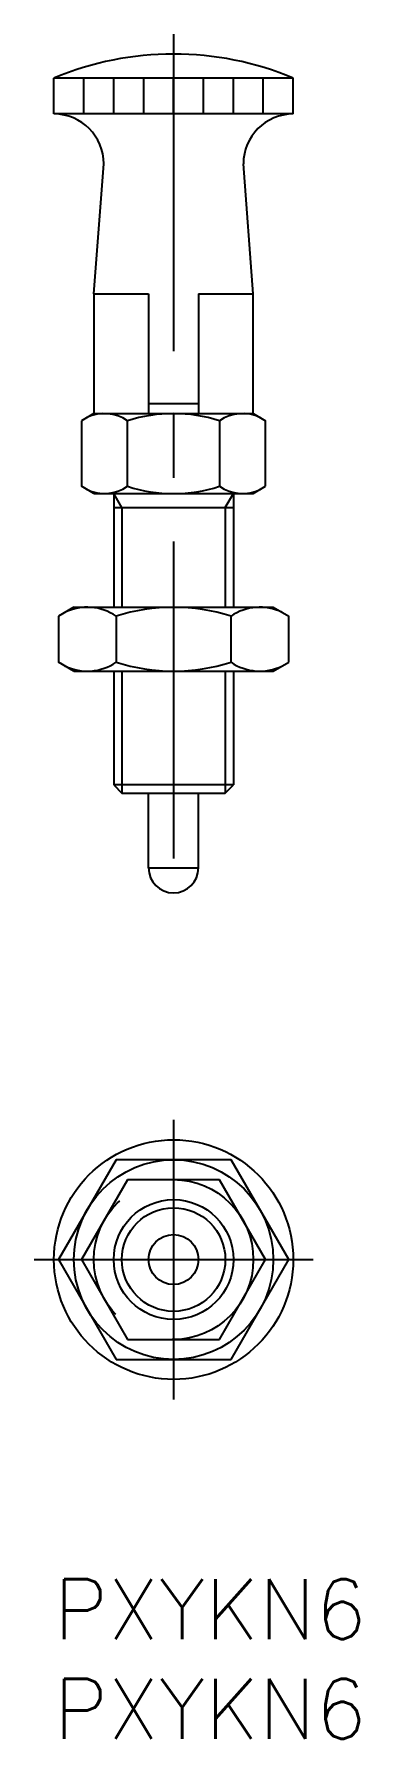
# Model space of a CAD drawing. Extents: x -1 to 15.3, y -8 to 77.4.
import ezdxf

# ---------------------------------------------------------------- set-up
doc = ezdxf.new("R2010")
doc.units = 0
doc.header["$LTSCALE"] = 0.5
doc.linetypes.add('CENTER', pattern=[50.8, 31.75, -6.35, 6.35, -6.35])
doc.linetypes.add('DASHED', pattern=[19.05, 12.7, -6.35])
for name, color, linetype in [('MSM_CENTER', 1, 'CENTER'), ('MSM_CONTINUOUS', 7, 'CONTINUOUS'), ('MSM_DASHED', 4, 'DASHED'), ('MSM_NARROW', 5, 'CONTINUOUS'), ('MSM_PART_NUMBER', 7, 'CONTINUOUS')]:
    doc.layers.add(name, color=color, linetype=linetype)
doc.styles.get("Standard").update_dxf_attribs({"font": 'txt.shx', "height": 1, "bigfont": 'bigfont.shx'})

# ---------------------------------------------------------------- blocks, each defined once
blk = doc.blocks.new('*U2')
at = {"layer": 'MSM_PART_NUMBER'}
blk.add_text('PXYKN6', height=3, dxfattribs=at).set_placement((0, -3))
blk = doc.blocks.new('*U3')
at = {"layer": 'MSM_PART_NUMBER'}
blk.add_text('PXYKN6', height=3, dxfattribs=at).set_placement((0, -8))

msp = doc.modelspace()

# ---------------------------------------------------------------- linework, layer by layer
at = {"layer": 'MSM_CENTER'}
for p, q in [((6, 77.358), (6, 33.358)), ((6, 23), (6, 9)), ((-1, 16), (13, 16))]:
    msp.add_line(p, q, dxfattribs=at)
at = {"layer": 'MSM_CONTINUOUS'}
for p, q in [((0, 73.358), (0, 75.158)), ((12, 75.158), (0, 75.158)), ((1.5, 73.358), (1.5, 75.158)), ((3, 73.358), (3, 75.158)), ((4.5, 73.358), (4.5, 75.158)), ((6, 73.358), (6, 75.158)), ((7.5, 73.358), (7.5, 75.158)), ((9, 73.358), (9, 75.158)), ((10.5, 73.358), (10.5, 75.158)), ((12, 73.358), (12, 75.158)), ((12, 73.358), (0, 73.358)), ((2, 64.358), (2.5, 70.858)), ((10, 64.358), (9.5, 70.858)), ((2, 64.358), (2, 58.358)), ((2, 64.358), (4.75, 64.358)), ((4.75, 64.358), (4.75, 58.358)), ((7.25, 64.358), (7.25, 58.358)), ((7.25, 64.358), (10, 64.358)), ((10, 58.358), (10, 64.358)), ((2, 58.358), (1.381, 58.001)), ((2, 58.358), (10, 58.358)), ((4.75, 58.858), (7.25, 58.858)), ((10, 58.358), (10.619, 58.001)), ((1.381, 58.001), (1.381, 54.716)), ((3.691, 54.716), (3.691, 58.001)), ((8.309, 58.001), (8.309, 54.716)), ((10.619, 54.716), (10.619, 58.001)), ((2, 54.358), (1.381, 54.716)), ((10, 54.358), (10.619, 54.716)), ((2, 54.358), (10, 54.358)), ((3, 54.358), (3, 48.661)), ((9, 54.358), (9, 48.661)), ((3, 53.655), (9, 53.655)), ((1, 48.661), (0.226, 48.215)), ((1, 48.661), (11, 48.661)), ((11, 48.661), (11.774, 48.215)), ((0.226, 48.215), (0.226, 45.908)), ((3.113, 48.215), (3.113, 45.908)), ((8.887, 45.908), (8.887, 48.215)), ((11.774, 45.908), (11.774, 48.215)), ((1, 45.461), (0.226, 45.908)), ((1, 45.461), (11, 45.461)), ((3, 45.461), (3, 39.764)), ((9, 45.461), (9, 39.764)), ((11, 45.461), (11.774, 45.908)), ((9, 39.764), (3, 39.764)), ((3, 39.764), (3.406, 39.358)), ((3.406, 39.358), (8.594, 39.358)), ((4.75, 35.608), (4.75, 39.358)), ((7.25, 35.608), (7.25, 39.358)), ((8.594, 39.358), (9, 39.764)), ((4.75, 35.608), (7.25, 35.608)), ((3.113, 21), (0.226, 16)), ((8.887, 21), (3.113, 21)), ((11.774, 16), (8.887, 21)), ((0.226, 16), (3.113, 11)), ((8.887, 11), (11.774, 16)), ((3.113, 11), (8.887, 11))]:
    msp.add_line(p, q, dxfattribs=at)
for radius in [6, 5, 3, 1.25]:
    msp.add_circle((6, 16), radius, dxfattribs=at)
for centre, radius, start, end in [((6, 60.758), 15.6, 67.38014, 112.61986), ((0, 70.858), 2.5, 0, 90), ((12, 70.858), 2.5, 90, 180), ((2.536, 56.314), 2.045, 55.61575, 115.61575), ((6, 50.716), 7.643, 72.41205, 107.58795), ((9.464, 56.314), 2.045, 64.38425, 124.38425), ((2.536, 56.403), 2.045, 244.38425, 304.38425), ((6, 62.001), 7.643, 252.41205, 287.58795), ((9.464, 56.403), 2.045, 235.61575, 295.61575), ((1.67, 46.106), 2.556, 55.61575, 115.61575), ((6, 39.108), 9.553, 72.41205, 107.58795), ((10.33, 46.106), 2.556, 64.38425, 124.38425), ((1.67, 48.017), 2.556, 244.38425, 304.38425), ((6, 55.015), 9.553, 252.41205, 287.58795), ((10.33, 48.017), 2.556, 235.61575, 295.61575), ((6, 35.608), 1.25, 180, 0)]:
    msp.add_arc(centre, radius, start, end, dxfattribs=at)
at = {"layer": 'MSM_DASHED'}
for p, q in [((3.691, 20), (1.381, 16)), ((8.309, 20), (3.691, 20)), ((10.619, 16), (8.309, 20)), ((1.381, 16), (3.691, 12)), ((8.309, 12), (10.619, 16)), ((3.691, 12), (8.309, 12))]:
    msp.add_line(p, q, dxfattribs=at)
msp.add_circle((6, 16), 4, dxfattribs=at)
at = {"layer": 'MSM_NARROW'}
for p, q in [((3.406, 53.655), (3, 54.358)), ((8.594, 53.655), (9, 54.358)), ((3.406, 53.655), (3.406, 48.661)), ((8.594, 53.655), (8.594, 48.661)), ((3.406, 45.461), (3.406, 39.358)), ((8.594, 45.461), (8.594, 39.358))]:
    msp.add_line(p, q, dxfattribs=at)
msp.add_circle((6, 16), 2.594, dxfattribs=at)

# ---------------------------------------------------------------- block references
at = {"layer": 'MSM_CONTINUOUS'}
for name in ['*U2', '*U3']:
    msp.add_blockref(name, (0, 0), dxfattribs=at)

doc.saveas('drawing.dxf')
